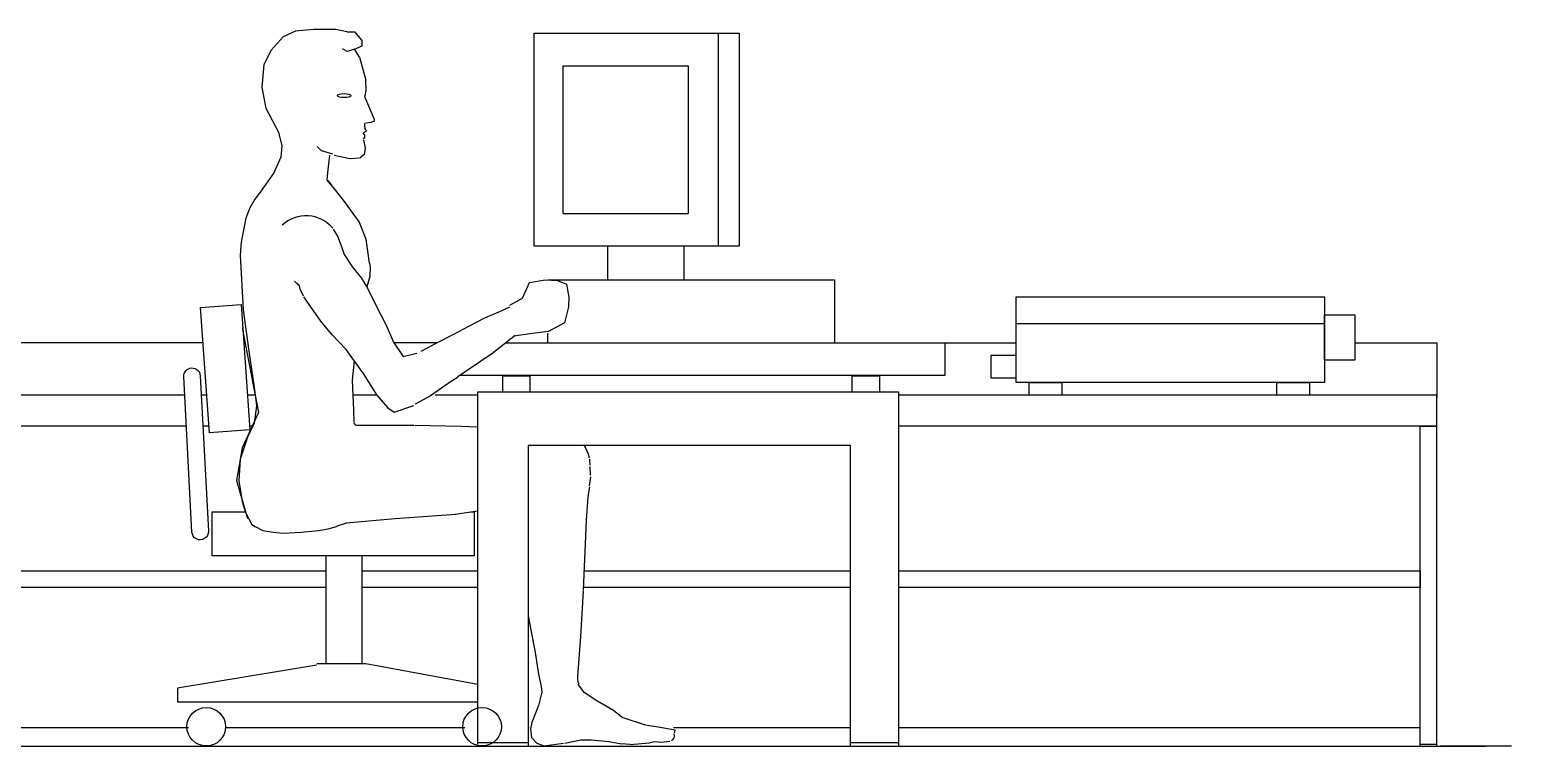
# Model space of a CAD drawing. Header units: metres. Extents: x 1905 to 1922.2, y 1773.7 to 1790.9.
# Drawn here: x 1908.751 to 1911.612, y 1777.134 to 1778.517 of the extents above; entities that cross this region are included whole.
import ezdxf

# ---------------------------------------------------------------- set-up
doc = ezdxf.new("R2010")
doc.units = ezdxf.units.M
doc.layers.add('UFFICI', color=7, linetype='Continuous')

# ---------------------------------------------------------------- blocks, each defined once
blk = doc.blocks.new('CCADUNITCIRCLE', base_point=(0.014, 0.014))
at = {"color": 0, "linetype": 'ByBlock'}
blk.add_circle((0, 0), 1, dxfattribs=at)
blk = doc.blocks.new('CCADLAY2OBJ577')
at = {"layer": 'UFFICI', "color": 7, "linetype": 'Continuous'}
blk.add_arc((0, 0), 1, 303.6896, 14.0364, dxfattribs=at)
blk = doc.blocks.new('CCADLAY2OBJ495')
at = {"layer": 'UFFICI', "color": 7, "linetype": 'Continuous'}
blk.add_arc((0, 0), 1, 140.2756, 243.5885, dxfattribs=at)
blk = doc.blocks.new('CCADLAY2OBJ400')
at = {"layer": 'UFFICI', "color": 7, "linetype": 'Continuous'}
blk.add_arc((0, 0), 1, 39.7828, 132.8754, dxfattribs=at)
blk = doc.blocks.new('CCADLAY2OBJ419')
at = {"layer": 'UFFICI', "color": 7, "linetype": 'Continuous'}
for p, q in [((0.10231, 0.126247), (0.124798, 0.136093)), ((0.057604, 0.103049), (0.079283, 0.114243)), ((0.079284, 0.114244), (0.102309, 0.126246)), ((0.010206, 0.078233), (0.033904, 0.09064)), ((0.033904, 0.090641), (0.057604, 0.103048)), ((0.145834, 0.101084), (0.11225, 0.074629)), ((0.11225, 0.074628), (0.063435, 0.041494)), ((0.055762, 0.035966), (0.023986, 0.014124)), ((0.055762, 0.035966), (0.063435, 0.041494)), ((0.023986, 0.014124), (0.001969, 0.001969))]:
    blk.add_line(p, q, dxfattribs=at)
blk = doc.blocks.new('CCADLAY2OBJ431')
at = {"layer": 'UFFICI', "color": 7, "linetype": 'Continuous'}
for p, q in [((0.033581, 0.057157), (0.043697, 0.07976)), ((0.043697, 0.07976), (0.066207, 0.083206)), ((0.066207, 0.083206), (0.084021, 0.082273)), ((0.084021, 0.082273), (0.09714, 0.076959)), ((0.097141, 0.076959), (0.100627, 0.058271)), ((0.001969, 0.038264), (0.015337, 0.044404)), ((0.015464, 0.046837), (0.03358, 0.057157)), ((0.099902, 0.044429), (0.09424, 0.021593)), ((0.100627, 0.05827), (0.099902, 0.044429)), ((0.09424, 0.021593), (0.071246, 0.008918)), ((0.044282, 0.005704), (0.021757, 0.001969)), ((0.071246, 0.008918), (0.044282, 0.005704))]:
    blk.add_line(p, q, dxfattribs=at)
blk = doc.blocks.new('CCADLAY2OBJ533')
at = {"layer": 'UFFICI', "color": 7, "linetype": 'Continuous'}
blk.add_arc((0, 0), 1, 180, 270, dxfattribs=at)
blk = doc.blocks.new('CCADLAY2OBJ473')
at = {"layer": 'UFFICI', "color": 7, "linetype": 'Continuous'}
blk.add_arc((0, 0), 1, 128.6595, 198.43619, dxfattribs=at)
blk = doc.blocks.new('CCADLAY2OBJ472')
at = {"layer": 'UFFICI', "color": 7, "linetype": 'Continuous'}
blk.add_arc((0, 0), 1, 270, 90, dxfattribs=at)
blk = doc.blocks.new('CCADLAY2OBJ468')
at = {"layer": 'UFFICI', "color": 7, "linetype": 'Continuous'}
blk.add_arc((0, 0), 1, 270, 90, dxfattribs=at)

msp = doc.modelspace()

# ---------------------------------------------------------------- linework, layer by layer
at = {"linetype": 'Continuous'}
for p, q in [((1909.2406, 1778.5038), (1909.2174, 1778.4775)), ((1909.2645, 1778.5143), (1909.2406, 1778.5038)), ((1909.3004, 1778.5174), (1909.2637, 1778.5143)), ((1909.3427, 1778.5174), (1909.3004, 1778.5174)), ((1909.3637, 1778.5132), (1909.3427, 1778.5174)), ((1909.3647, 1778.5132), (1909.379, 1778.5132)), ((1909.3932, 1778.4964), (1909.379, 1778.5132)), ((1909.3932, 1778.4859), (1909.3932, 1778.4964)), ((1910.0807, 1778.5107), (1910.0807, 1778.0993)), ((1909.2174, 1778.4775), (1909.2036, 1778.4501)), ((1909.3647, 1778.4754), (1909.3553, 1778.4806)), ((1909.3784, 1778.4796), (1909.3647, 1778.4754)), ((1909.3879, 1778.4641), (1909.3783, 1778.4802)), ((1909.3784, 1778.4796), (1909.3932, 1778.4859)), ((1909.3879, 1778.4641), (1909.4002, 1778.42)), ((1909.2036, 1778.4501), (1909.1996, 1778.4059)), ((1909.7814, 1778.1626), (1909.7814, 1778.4474)), ((1909.7814, 1778.4474), (1910.0229, 1778.4474)), ((1910.0229, 1778.4474), (1910.0229, 1778.1626)), ((1909.1996, 1778.4059), (1909.2076, 1778.3659)), ((1909.3997, 1778.4212), (1909.4006, 1778.4008)), ((1909.4006, 1778.4008), (1909.3982, 1778.3895)), ((1909.3997, 1778.3836), (1909.3982, 1778.3895)), ((1909.3997, 1778.3836), (1909.4163, 1778.3445)), ((1909.2076, 1778.3659), (1909.2318, 1778.3196)), ((1909.2318, 1778.3196), (1909.2385, 1778.2933)), ((1909.4006, 1778.3208), (1909.3958, 1778.3183)), ((1909.3978, 1778.3321), (1909.3987, 1778.3267)), ((1909.4008, 1778.3235), (1909.3987, 1778.3267)), ((1909.4102, 1778.3383), (1909.4006, 1778.337)), ((1909.4008, 1778.3235), (1909.4006, 1778.3208)), ((1909.4163, 1778.3408), (1909.4102, 1778.3383)), ((1909.2385, 1778.2933), (1909.2364, 1778.2712)), ((1909.3976, 1778.3149), (1909.3954, 1778.3182)), ((1909.3976, 1778.3085), (1909.3954, 1778.3064)), ((1909.3956, 1778.3045), (1909.3992, 1778.2886)), ((1909.2364, 1778.2712), (1909.2227, 1778.2407)), ((1909.3303, 1778.2754), (1909.3266, 1778.2407)), ((1909.3698, 1778.2681), (1909.3395, 1778.2744)), ((1909.3878, 1778.2695), (1909.37, 1778.2681)), ((1909.3972, 1778.2763), (1909.3889, 1778.2691)), ((1909.3992, 1778.2886), (1909.3974, 1778.2765)), ((1909.2227, 1778.2407), (1909.1964, 1778.2039)), ((1909.3266, 1778.2407), (1909.3248, 1778.227)), ((1909.3248, 1778.227), (1909.3321, 1778.2186)), ((1909.3321, 1778.2186), (1909.3395, 1778.2102)), ((1909.3395, 1778.2102), (1909.3658, 1778.1765)), ((1909.1859, 1778.1902), (1909.1764, 1778.1734)), ((1909.1964, 1778.2039), (1909.1859, 1778.1902)), ((1909.169, 1778.1534), (1909.1596, 1778.1071)), ((1909.1764, 1778.1734), (1909.169, 1778.1534)), ((1909.7814, 1778.1626), (1910.0229, 1778.1626)), ((1909.1596, 1778.1071), (1909.1575, 1778.0818)), ((1909.8678, 1778.036), (1909.8678, 1778.0993)), ((1910.0154, 1778.036), (1910.0154, 1778.0993)), ((1909.1575, 1778.0818), (1909.1638, 1777.9766)), ((1909.4076, 1778.0671), (1909.4089, 1778.0587)), ((1909.4079, 1778.0408), (1909.4026, 1778.0208)), ((1909.4089, 1778.0587), (1909.4079, 1778.0408)), ((1909.1638, 1777.9766), (1909.1743, 1777.8967)), ((1911.2516, 1777.9493), (1910.6562, 1777.9493)), ((1909.0862, 1777.9126), (1907.6864, 1777.9126)), ((1909.1671, 1777.9126), (1909.1645, 1777.9126)), ((1909.1743, 1777.8967), (1909.1848, 1777.8272)), ((1909.5378, 1777.9126), (1909.4547, 1777.9126)), ((1909.6717, 1777.9126), (1910.5185, 1777.9126)), ((1910.5185, 1777.9126), (1910.6562, 1777.9126)), ((1910.5185, 1777.9126), (1910.5185, 1777.8494)), ((1911.3102, 1777.9126), (1911.4685, 1777.9126)), ((1911.4685, 1777.9126), (1911.4685, 1777.8075)), ((1909.378, 1777.8782), (1909.3741, 1777.8409)), ((1910.6082, 1777.8444), (1910.6082, 1777.8892)), ((1910.6082, 1777.8892), (1910.6562, 1777.8892)), ((1909.3741, 1777.8409), (1909.3768, 1777.783)), ((1910.5185, 1777.8494), (1909.5838, 1777.8494)), ((1909.6647, 1777.8488), (1909.7174, 1777.8488)), ((1909.6647, 1777.818), (1909.6647, 1777.8488)), ((1909.7174, 1777.8488), (1909.7174, 1777.818)), ((1910.3398, 1777.8488), (1910.3925, 1777.8488)), ((1910.3398, 1777.818), (1910.3398, 1777.8488)), ((1910.3925, 1777.8488), (1910.3925, 1777.818)), ((1910.6562, 1777.8444), (1910.6082, 1777.8444)), ((1907.6125, 1777.8127), (1909.0508, 1777.8127)), ((1909.0825, 1777.8127), (1909.0932, 1777.8127)), ((1909.1715, 1777.8127), (1909.1865, 1777.8127)), ((1909.1848, 1777.8272), (1909.189, 1777.7914)), ((1909.3754, 1777.8127), (1909.4201, 1777.8127)), ((1909.534, 1777.8127), (1909.6167, 1777.8127)), ((1909.6167, 1777.818), (1910.4289, 1777.818)), ((1909.6167, 1777.1377), (1909.6167, 1777.818)), ((1910.4289, 1777.818), (1910.4289, 1777.1337)), ((1910.4289, 1777.8127), (1911.4679, 1777.8127)), ((1911.4679, 1777.8127), (1911.4679, 1777.7519)), ((1909.189, 1777.7914), (1909.1848, 1777.7578)), ((1909.3768, 1777.783), (1909.3774, 1777.7599)), ((1909.054, 1777.7519), (1907.6125, 1777.7519)), ((1909.0974, 1777.7519), (1909.0857, 1777.7519)), ((1909.1848, 1777.7578), (1909.1722, 1777.7304)), ((1909.1807, 1777.7519), (1909.1758, 1777.7519)), ((1909.3858, 1777.7536), (1909.4047, 1777.7536)), ((1909.4058, 1777.7536), (1909.4931, 1777.7536)), ((1909.4952, 1777.7536), (1909.5844, 1777.7522)), ((1909.5844, 1777.7522), (1909.6167, 1777.7506)), ((1911.4679, 1777.7519), (1910.4289, 1777.7519)), ((1911.4362, 1777.1337), (1911.4362, 1777.7521)), ((1911.4362, 1777.7521), (1911.4679, 1777.7521)), ((1911.4679, 1777.7521), (1911.4679, 1777.1337)), ((1909.1722, 1777.7304), (1909.1575, 1777.6883)), ((1910.3366, 1777.7148), (1909.7142, 1777.7148)), ((1909.7142, 1777.7148), (1909.7142, 1777.1337)), ((1909.8221, 1777.7148), (1909.8245, 1777.7124)), ((1909.8235, 1777.7125), (1909.8298, 1777.6988)), ((1909.8298, 1777.6978), (1909.832, 1777.6905)), ((1910.3366, 1777.1337), (1910.3366, 1777.7148)), ((1909.1575, 1777.6883), (1909.1554, 1777.6462)), ((1909.8322, 1777.6884), (1909.8331, 1777.6769)), ((1909.8328, 1777.6743), (1909.8338, 1777.6574)), ((1909.1554, 1777.6462), (1909.1617, 1777.6063)), ((1909.8322, 1777.6346), (1909.8291, 1777.6161)), ((1909.834, 1777.6543), (1909.8319, 1777.6368)), ((1909.1617, 1777.6063), (1909.168, 1777.5852)), ((1909.8291, 1777.6161), (1909.8256, 1777.5695)), ((1909.168, 1777.5852), (1909.1806, 1777.5621)), ((1909.4573, 1777.5734), (1909.5468, 1777.5799)), ((1909.5469, 1777.5802), (1909.5741, 1777.5821)), ((1909.5731, 1777.5821), (1909.6167, 1777.5884)), ((1909.1806, 1777.5621), (1909.1869, 1777.5579)), ((1909.1869, 1777.5579), (1909.2017, 1777.5505)), ((1909.2017, 1777.5505), (1909.2216, 1777.5473)), ((1909.2216, 1777.5473), (1909.2406, 1777.5452)), ((1909.2406, 1777.5452), (1909.2753, 1777.5473)), ((1909.2753, 1777.5473), (1909.309, 1777.5505)), ((1909.309, 1777.5505), (1909.3279, 1777.5536)), ((1909.3279, 1777.5536), (1909.3437, 1777.5579)), ((1909.3437, 1777.5589), (1909.3637, 1777.5652)), ((1909.3626, 1777.5652), (1909.4573, 1777.5734)), ((1909.8256, 1777.5695), (1909.8201, 1777.4353)), ((1907.6125, 1777.4723), (1909.324, 1777.4723)), ((1909.3925, 1777.4723), (1909.6167, 1777.4723)), ((1909.8216, 1777.4723), (1910.3366, 1777.4723)), ((1910.4289, 1777.4723), (1911.4362, 1777.4723)), ((1911.4362, 1777.4723), (1911.4362, 1777.4406)), ((1909.324, 1777.4406), (1907.6125, 1777.4406)), ((1909.6167, 1777.4406), (1909.3925, 1777.4406)), ((1909.8202, 1777.4342), (1909.8151, 1777.3453)), ((1910.3366, 1777.4406), (1909.8203, 1777.4406)), ((1911.4362, 1777.4406), (1910.4289, 1777.4406)), ((1909.7142, 1777.3856), (1909.7273, 1777.3147)), ((1909.8151, 1777.3453), (1909.8092, 1777.2691)), ((1909.7273, 1777.3147), (1909.7341, 1777.2729)), ((1909.7341, 1777.2729), (1909.7387, 1777.249)), ((1909.7404, 1777.2385), (1909.7336, 1777.2129)), ((1909.7387, 1777.249), (1909.7404, 1777.2385)), ((1909.8223, 1777.2376), (1909.8107, 1777.2541)), ((1909.8466, 1777.2216), (1909.8223, 1777.2376)), ((1909.7336, 1777.2129), (1909.7211, 1777.1801)), ((1909.8786, 1777.2027), (1909.8466, 1777.2216)), ((1909.7211, 1777.1801), (1909.7185, 1777.1666)), ((1909.8951, 1777.1897), (1909.8786, 1777.2027)), ((1909.9426, 1777.1739), (1909.8951, 1777.1897)), ((1909.0581, 1777.1693), (1907.6125, 1777.1693)), ((1909.5919, 1777.1693), (1909.129, 1777.1693)), ((1909.7157, 1777.1693), (1909.7142, 1777.1693)), ((1909.7185, 1777.1666), (1909.7205, 1777.1509)), ((1909.7306, 1777.1399), (1909.7205, 1777.1509)), ((1909.8156, 1777.1461), (1909.8357, 1777.1463)), ((1909.8357, 1777.1463), (1909.8706, 1777.1432)), ((1909.9649, 1777.1711), (1909.9436, 1777.174)), ((1909.9979, 1777.1647), (1909.9649, 1777.1711)), ((1910.3366, 1777.1693), (1909.9945, 1777.1693)), ((1909.9962, 1777.1593), (1909.9979, 1777.1647)), ((1911.4362, 1777.1693), (1910.4289, 1777.1693)), ((1911.5628, 1777.1337), (1905.7086, 1777.1337)), ((1909.7142, 1777.1403), (1909.6167, 1777.1403)), ((1909.7306, 1777.1399), (1909.7442, 1777.1349)), ((1909.7442, 1777.1349), (1909.7823, 1777.1399)), ((1909.7844, 1777.14), (1909.8156, 1777.1461)), ((1909.8696, 1777.1431), (1909.8941, 1777.1383)), ((1909.9111, 1777.1372), (1909.8941, 1777.1383)), ((1909.9111, 1777.1372), (1909.9478, 1777.1405)), ((1909.9478, 1777.1405), (1909.9581, 1777.1433)), ((1909.9581, 1777.1433), (1909.9709, 1777.1419)), ((1909.9709, 1777.1419), (1909.9876, 1777.144)), ((1910.4289, 1777.1403), (1910.3366, 1777.1403)), ((1911.4679, 1777.1376), (1911.4362, 1777.1376)), ((1911.6124, 1777.1338), (1911.4753, 1777.1338))]:
    msp.add_line(p, q, dxfattribs=at)
for points in [[(1909.7254, 1778.5107), (1910.1213, 1778.5107), (1910.1213, 1778.0993), (1909.7254, 1778.0993)], [(1909.1594, 1777.9866), (1909.1763, 1777.7446), (1909.0983, 1777.7392), (1909.0814, 1777.9812)], [(1910.6562, 1778.0017), (1911.2516, 1778.0017), (1911.2516, 1777.8359), (1910.6562, 1777.8359)], [(1911.2516, 1777.9668), (1911.3102, 1777.9668), (1911.3102, 1777.8795), (1911.2516, 1777.8795)]]:
    msp.add_lwpolyline(points, close=True, dxfattribs=at)
for points in [[(1909.3369, 1778.277), (1909.3148, 1778.2833), (1909.3063, 1778.2918)], [(1909.3632, 1778.1792), (1909.3874, 1778.1457), (1909.4005, 1778.1129), (1909.4071, 1778.0668)], [(1909.7517, 1778.0343), (1910.3055, 1778.0343), (1910.3055, 1777.9126)], [(1909.7517, 1778.0339), (1909.7517, 1778.0343)], [(1909.1615, 1777.9417), (1909.1931, 1777.7786), (1909.1615, 1777.7102), (1909.151, 1777.6471), (1909.172, 1777.5734)], [(1909.7517, 1777.9126), (1909.7517, 1777.9316)], [(1910.6811, 1777.8127), (1910.6811, 1777.8359)], [(1910.6811, 1777.8359), (1910.7446, 1777.8359), (1910.7446, 1777.8127)], [(1911.1594, 1777.8127), (1911.1594, 1777.8359)], [(1911.1594, 1777.8359), (1911.2228, 1777.8359), (1911.2228, 1777.8127)], [(1909.6029, 1777.5864), (1909.6097, 1777.5864), (1909.6097, 1777.5016), (1909.1034, 1777.5016), (1909.1034, 1777.5864)], [(1909.1034, 1777.5864), (1909.1683, 1777.5864)], [(1909.324, 1777.2932), (1909.324, 1777.5016)], [(1909.3925, 1777.5016), (1909.3925, 1777.2932)], [(1909.3055, 1777.2906), (1909.0365, 1777.2458), (1909.0365, 1777.2194), (1909.6167, 1777.2194)], [(1909.6167, 1777.2534), (1909.4004, 1777.2932), (1909.3055, 1777.2932)]]:
    msp.add_lwpolyline(points, dxfattribs=at)
msp.add_lwpolyline([(1909.0806, 1777.8492), (1909.0963, 1777.549, -1), (1909.0647, 1777.5474), (1909.049, 1777.8476, -1)], format="xyb", close=True, dxfattribs=at)
at = {"layer": 'UFFICI', "color": 7, "linetype": 'Continuous'}
for p, q in [((1909.3272, 1778.2259), (1909.3344, 1778.2173)), ((1909.3376, 1778.1321), (1909.3455, 1778.1185)), ((1909.3455, 1778.1185), (1909.3543, 1778.0969)), ((1909.3543, 1778.0969), (1909.3584, 1778.0834)), ((1909.3584, 1778.0834), (1909.375, 1778.059)), ((1909.375, 1778.059), (1909.3923, 1778.0374)), ((1909.3923, 1778.0374), (1909.4034, 1778.0182)), ((1909.2675, 1778.0273), (1909.2628, 1778.0318)), ((1909.2723, 1778.0227), (1909.2675, 1778.0273)), ((1909.2738, 1778.0164), (1909.2723, 1778.0227)), ((1909.2798, 1778.0028), (1909.2738, 1778.0164)), ((1909.4034, 1778.0182), (1909.4199, 1777.9853)), ((1909.3138, 1777.9544), (1909.2804, 1778.0019)), ((1909.4199, 1777.9853), (1909.4397, 1777.9469)), ((1909.3354, 1777.928), (1909.3138, 1777.9544)), ((1909.3623, 1777.8998), (1909.3354, 1777.928)), ((1909.4397, 1777.9469), (1909.4539, 1777.9138)), ((1909.3934, 1777.857), (1909.3623, 1777.8998)), ((1909.3934, 1777.857), (1909.4208, 1777.8123)), ((1909.4208, 1777.8123), (1909.443, 1777.7871)), ((1909.443, 1777.7871), (1909.4552, 1777.779)), ((1909.4552, 1777.779), (1909.4933, 1777.7917))]:
    msp.add_line(p, q, dxfattribs=at)
msp.add_lwpolyline([(1909.4539, 1777.9138), (1909.4725, 1777.8867), (1909.4989, 1777.8928)], dxfattribs=at)

# ---------------------------------------------------------------- block references
at = {"linetype": 'Continuous', "zscale": 1.339622892913804}
for name, p, xscale, yscale in [('CCADUNITCIRCLE', (1909.3588, 1778.3902), 0.01315241756265095, 0.003945189419624739), ('CCADLAY2OBJ473', (1909.4008, 1778.3343), 0.003393264787746375, 0.003394604410630109), ('CCADLAY2OBJ472', (1909.4158, 1778.3428), 0.00107303793720348, 0.003219113811667285), ('CCADLAY2OBJ468', (1909.3976, 1778.3117), 0.00107303793720348, 0.003219113811667285), ('CCADLAY2OBJ533', (1909.3847, 1777.7588), 0.00736524666524474, 0.005260699100460897), ('CCADUNITCIRCLE', (1909.0928, 1777.1721), 0.03729108247006252, 0.03706066733246871), ('CCADUNITCIRCLE', (1909.6255, 1777.1721), 0.03729108247006252, 0.03706066733246871)]:
    msp.add_blockref(name, p, dxfattribs=dict(at, xscale=xscale, yscale=yscale))
for name, p, xscale, yscale, rotation in [('CCADLAY2OBJ495', (1909.8128, 1777.2637), 0.003700038430199037, 0.01054015292143617, 3.500554000197839), ('CCADLAY2OBJ577', (1909.9817, 1777.1536), 0.01473049333050042, 0.01105590773522636, 3.500554000013679)]:
    msp.add_blockref(name, p, dxfattribs=dict(at, xscale=xscale, yscale=yscale, rotation=rotation))
at = {"layer": 'UFFICI', "color": 7, "linetype": 'Continuous', "xscale": 0.0673401635809796, "yscale": 0.0673401635809796, "zscale": 1.339622892913804}
msp.add_blockref('CCADLAY2OBJ400', (1909.2849, 1778.0908), dxfattribs=at)
at = {"layer": 'UFFICI', "xscale": 1.339622892913781, "yscale": 1.339622892913809, "zscale": 1.339622892913807}
for name, p in [('CCADLAY2OBJ431', (1909.6578, 1777.9227)), ('CCADLAY2OBJ419', (1909.4933, 1777.7917))]:
    msp.add_blockref(name, p, dxfattribs=at)

doc.saveas('drawing.dxf')
